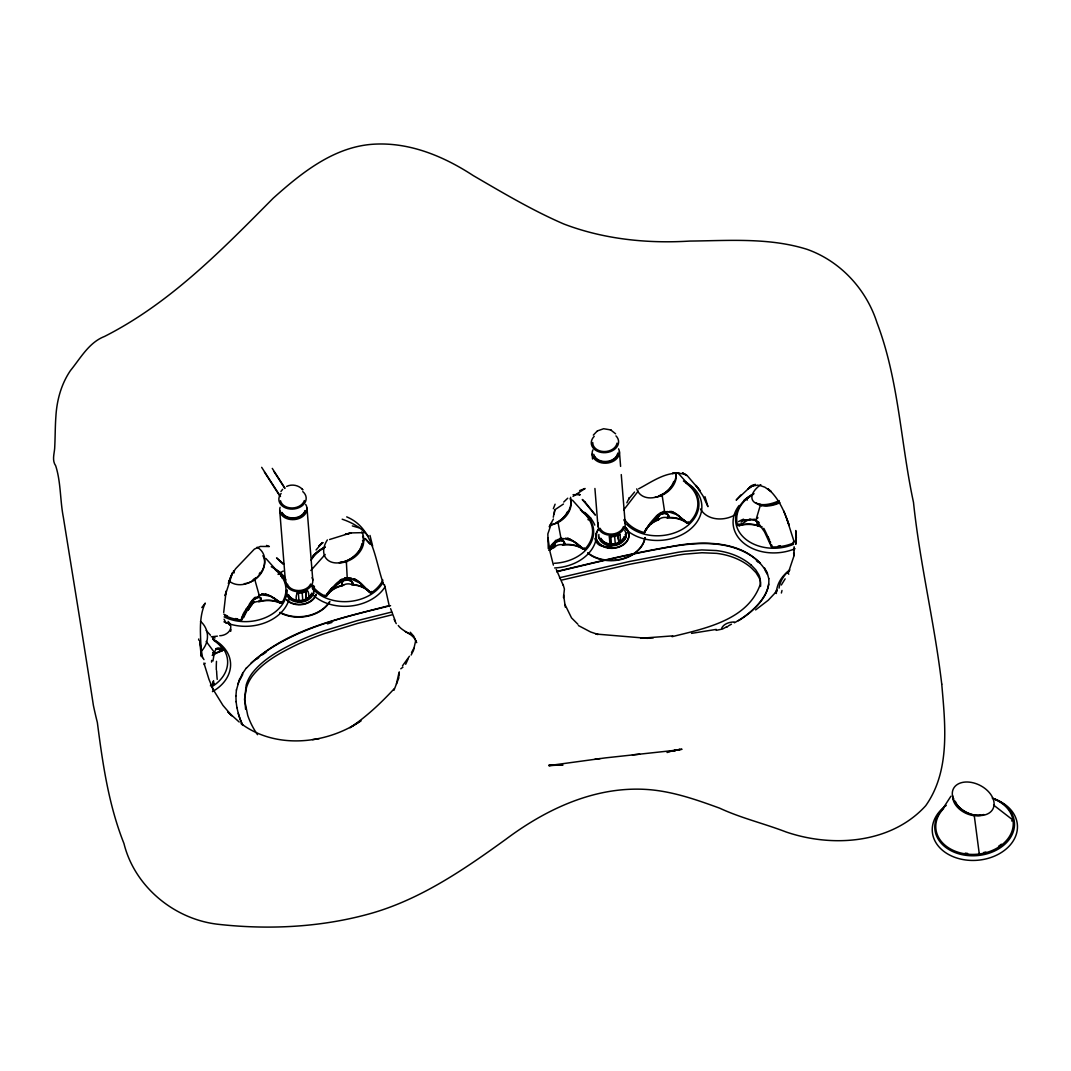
<?xml version="1.0" encoding="UTF-8"?>
<svg xmlns="http://www.w3.org/2000/svg" width="1071" height="1071" viewBox="0 0 1071 1071"><rect width="100%" height="100%" fill="white"/><g stroke="black" fill="none" stroke-linecap="round" stroke-linejoin="round"><path stroke-width="1.5" d="M768.764 578.487C770.022 592.009 760.397 603.334 750.918 611.728A94.73 71.275 -4.6 0 1 738.414 620.752M668.117 511.724A10.442 7.51 -13.7 0 0 664.663 511.978L662.025 494.507L662.333 496.596M564.738 543.466L563.681 541.39L560.923 540.694A2.597 1.017 -18.5 0 0 559.946 540.855A2.53 1.004 -18.6 0 0 559.129 541.123L558.393 541.484M668.866 516.342L667.541 514.308L664.756 513.531A2.597 1.044 -14.7 0 0 663.752 513.652A2.53 1.017 -14.8 0 0 662.922 513.893L662.186 514.2M223.692 612.505L226.128 591.058L225.124 595.663L232.554 572.69L229.502 580.027M211.536 662.119L211.643 660.365M399.001 676.203L399.269 671.865M796.048 540.801L796.329 536.892L795.78 544.309L795.753 530.533L796.315 535.473L795.713 532.608M235.928 695.882L236.437 689.764M212.928 660.994L214.361 652.868L212.821 653.096M668.853 516.115L667.769 514.107L664.877 513.183A2.758 1.111 -14.7 0 0 663.659 513.317A2.611 1.058 -14.9 0 0 662.829 513.545L662.079 513.866M410.247 632.238L413.767 636.228L415.709 640.605L413.486 650.405L411.13 655.05M339.186 581.526L346.937 577.912L344.112 578.568M554.149 514.067L554.845 509.783L563.453 504.026M398.907 673.083L396.444 683.954M564.712 543.117L563.721 541.096L561.017 540.333M563.466 597.618L564.417 589.037L563.105 584.538M230.68 631.355L231.028 629.467M553.279 517.199L554.845 509.783M236.45 690.045L239.757 678.425M768.737 584.097C766.863 595.235 759.098 604.178 750.891 611.447A94.73 71.275 -4.6 0 1 734.371 622.787M794.12 555.447L788.403 572.476M794.133 546.772L794.08 554.135M793.598 550.574L794.24 548.178M793.852 542.823A38.877 29.292 -4.5 0 1 771.495 546.933L771.682 546.25M761.454 505.873L761.749 504.91L760.37 505.164L755.738 520.72A10.442 5.248 54.8 0 1 758.188 522.795L764.533 531.885L771.495 546.933M757.572 518.418L757.866 517.454M398.907 677.648L393.967 690.273M628.249 530.855L624.38 538.057M610.738 535.848L609.345 536.678L610.671 536.745A13.695 10.308 -4.6 0 0 618.864 534.965L620.042 534.309L620.725 542.743M298.247 592.276C295.542 593.695 295.101 602.277 298.849 601.607A13.695 10.308 -4.6 0 0 307.069 599.854C310.121 599.291 308.743 588.635 306.467 591.393A13.695 10.308 -4.6 0 1 298.166 593.173L296.761 593.08M228.31 583.441L231.256 575.381L235.633 568.741L254.376 549.102L260.347 546.424L269.343 546.518L266.518 545.434M237.722 684.302L242.662 673.003M224.682 615.437A38.864 29.185 -4.1 0 0 241.564 620.029L249.663 603.629M261.07 599.559L260.695 597.672L258.459 597.096M261.15 599.907L260.748 597.966L258.272 597.484A2.597 0.924 -29.1 0 0 257.375 597.779A2.53 0.91 -29.2 0 0 256.612 598.154L255.915 598.609M553.346 508.712L555.099 504.2M241.564 620.042L242.635 617.378M242.274 617.351L241.497 619.359A25.316 19.05 -4.6 0 1 241.765 617.284M242.541 616.682L243.104 615.33M382.869 580.04A38.877 29.252 -4.4 0 1 370.861 593.013L360.097 583.133L350.766 578.782A10.442 7.537 0.6 0 0 347.258 578.594L346.321 560.936L346.455 563.051M551.605 522.929L547.843 533.934L548.272 548.633M405.695 664.248L408.078 658.96M626.843 502.794L629.36 497.747L628.731 499.006L634.581 492.044M553.426 519.02L549.169 526.745M624.406 519.288A38.864 29.212 -4.1 0 0 644.247 532.595L651.315 521.724L656.643 515.687M239.864 679.831L242.769 674.409M411.532 652.587L413.848 648.316M644.247 532.608L646.603 528.257M241.845 619.453A24.968 18.796 -4.6 0 1 251.337 605.155L251.993 604.111A7.537 5.676 -4.6 0 1 258.178 601.514L259.664 601.607A24.968 18.796 -4.6 0 1 280.267 603.107L274.939 598.582L268.259 594.954M645.559 530.091L644.568 531.926A25.316 19.05 -4.6 0 1 658.478 519.489M781.348 584.994L785.15 578.835M409.457 656.228L402.455 665.881M943.457 807.708L950.914 796.208M280.937 491.482L282.65 489.3M311.982 585.328A38.864 29.252 -4 0 0 325.745 596.346L327.244 594.137M593.334 435.094L597.27 431.024M328.596 592.357L326.334 595.73A25.316 19.05 -4.6 0 1 342.774 585.181M249.985 603.174L252.006 600.496M316.065 549.972L322.465 542.555L318.957 545.889L323.107 542.649M242.689 673.284L246.45 667.782M548.914 548.191L551.659 544.764M201.803 607.578L205.257 603.107C197.747 618.971 201.201 637.74 201.147 654.783M562.114 544.617L563.52 544.938A24.968 18.796 -4.6 0 1 583.24 549.276L577.269 543.64L570.093 539.182M623.67 509.97L638.196 491.147M624.487 539.463L626.294 537.173M260.333 595.034L258.633 596.56A8.247 6.198 -4.6 0 1 255.902 597.712L254.349 597.993L255.353 597.176M394.289 688.64C380.995 703.018 366.349 716.834 349.989 727.704L360.981 720.796C326.401 744.372 275.716 749.58 241.042 723.581M644.903 532.086A24.968 18.796 -4.6 0 1 658.625 519.81L659.602 518.913A7.537 5.676 -4.6 0 1 666.363 517.507L667.755 517.869A24.968 18.796 -4.6 0 1 687.02 523.143L675.881 513.571M777.037 590.871L768.322 600.175L755.617 609.908M252.381 600.055L254.001 598.354M310.831 570.522L325.169 554.47M332.546 587.39L332.211 587.765A91.222 79.535 38 0 0 326.963 593.936M740.851 494.976L736.179 500.13L750.932 486.274L747.812 489.327L752.431 485.243L749.124 488.095L755.283 484.306M252.154 601.139L259.048 595.824M246.464 668.063C283.132 629.949 338.048 618.931 387.367 606.079M552.02 544.363L552.77 543.586M563.734 502.045L567.737 498.202M553.158 543.198L553.961 542.435M251.042 663.069C289.759 629.186 341.89 617.699 390.54 605.65M344.045 584.793A7.537 5.676 -4.6 0 1 350.953 584.257L352.239 584.806A24.968 18.796 -4.6 0 1 369.83 592.558L360.74 583.079M553.399 543.466L561.137 539.101L557.884 521.751L558.071 522.795M563.346 538.539L561.324 539.824A8.247 6.198 -4.6 0 1 558.393 540.601L555.354 540.427M657.059 515.312L659.294 513.585M787.881 572.57L788.765 574.243M554.39 542.06L556.706 540.306M762.07 526.798A7.537 5.676 -4.6 0 0 761.441 526.678L759.955 526.597A24.968 18.796 -4.6 0 0 739.258 525.7L737.651 525.406L739.177 524.201M656.791 515.968L664.663 511.965L664.462 511.282M256.397 659.415L258.74 657.607M667.287 511.51L665.171 512.688A8.247 6.198 -4.6 0 1 662.186 513.317L660.097 513.237M741.467 523.532L739.151 525.366A25.316 19.05 -4.6 0 1 760.129 526.263M400.782 668.799L402.937 667.193M573.025 496.422L585.087 488.51L579.652 490.558M753.382 494.159L746.393 499.153A38.864 29.359 -4.2 0 0 737.665 525.406M212.594 655.479A24.968 18.796 -4.6 0 1 221.804 651.114C225.071 649.575 218.859 646.884 216.864 648.437M255.728 598.301L256.438 597.846A2.611 0.937 -29.2 0 1 258.272 597.123M339.561 580.589L340.458 579.987M262.248 654.876L266.05 652.293M597.471 430.89L603.629 428.735L610.537 429.873M736.647 513.745C726.098 521.39 707.449 521.296 700.461 508.939M638.624 488.845C653.069 481.254 669.911 468.442 686.752 475.122L682.441 472.847L687.595 476.073L699.939 490.545L696.003 485.417L702.991 495.913L707.944 506.65L704.946 496.663M253.238 580.509L254.778 579.545L254.376 578.889L254.644 579.893M307.564 590.777L305.784 590.67L306.467 599.091L308.247 599.198M1011.6 820.935L1012.979 820.105A38.864 29.238 -5.2 0 0 993.165 798.752M340.939 579.692L342.425 578.889M660.272 512.955L661.302 512.407M350.953 578.447L348.597 579.344A8.247 6.198 -4.6 0 1 345.545 579.585C336.696 579.09 331.541 589.733 326.642 595.931L325.745 596.36M619.212 542.154C611.889 547.268 597.484 550.133 594.914 538.472M728.441 625.825L731.439 624.206M727.249 626.468L722.497 629.025L716.218 630.35M557.71 539.69L558.767 539.168M558.259 541.15L559.008 540.801A2.611 1.044 -18.6 0 1 559.838 540.507A2.758 1.084 -18.4 0 1 561.017 540.346M344.019 584.766L342.867 585.529A24.968 18.796 -4.6 0 0 326.642 595.931A37.204 27.993 -4.6 0 1 324.874 595.088M753.997 484.935L751.414 486.207L758.161 485.056M286.653 486.421C292.035 483.757 299.05 485.243 302.892 489.862L302.29 489.206M619.948 534.362C614.393 533.773 621.113 543.921 619.547 543.399A13.695 10.308 -4.6 0 1 611.34 545.179L610.015 545.099L609.359 536.665M557.991 522.461L556.344 523.21A20.215 15.289 -37.4 0 1 551.03 524.884M660.365 495.886L662.025 495.217M662.373 511.925L664.06 511.376L664.248 512.058M362.507 540.735L363.645 540.306A20.202 14.231 -33.8 0 0 362.6 536.303M345.558 580.469L346.294 580.241A2.53 1.044 -4.4 0 1 347.124 580.121A2.597 1.071 -4.3 0 1 348.155 580.134L351.301 581.312L353.015 583.561A11.085 3.066 3.3 0 1 351.636 584.672M345.491 580.107L346.241 579.893A2.611 1.084 -4.4 0 1 347.098 579.759A2.758 1.125 -4.3 0 1 348.343 579.813L351.435 581.031L353.069 583.2A10.817 2.985 3.5 0 1 351.663 584.311M329.547 539.53L351.127 532.822L345.277 534.282L352.386 532.876L364.609 532.622M559.865 538.726L560.709 539.208M327.485 623.871L331.983 622.412M559.745 538.378L560.428 538.539M755.738 520.72L756.969 520.345M344.581 578.045L345.719 577.751M344.353 562.088L346.027 561.646M667.032 752.511L670.044 751.735M671.637 751.333L679.804 749.365L672.106 751.146L674.824 750.53M672.079 636.683C704.557 628.53 747.571 620.363 760.169 584.632A29.118 21.902 -4.6 0 0 758.897 574.886L755.765 569.839L750.985 564.859M559.517 577.751L629.641 561.445L678.304 552.221A209.862 157.906 -4.6 0 1 684.717 551.324L701.759 549.932L716.392 550.548A61.449 46.24 -4.6 0 1 750.918 564.899M562.114 580L629.868 564.256L678.532 555.032A209.862 157.906 -4.6 0 1 684.945 554.122L701.987 552.743L716.619 553.359A61.449 46.24 -4.6 0 1 751.146 567.71L755.992 572.637L759.111 577.697A29.118 21.902 -4.6 0 1 760.544 586.48M556.679 571.459C594.86 562.355 633.015 552.944 671.745 546.438C704.504 540.065 748.897 540.279 767.305 573.32M556.706 571.74C592.223 563.279 627.7 554.524 663.659 548.124C695.896 541.712 734.719 538.418 760.397 563.199M391.611 612.063L357.165 620.658L323.87 630.886A247.682 186.354 -4.6 0 0 297.872 641.315C281.178 649.361 263.827 658.317 252.167 673.204A55.866 42.037 -4.6 0 0 246.223 684.905L244.536 699.698L247.722 715.348A122.937 92.508 -4.6 0 0 257.522 734.679M391.839 614.874L357.393 623.469L324.098 633.697A247.682 186.354 -4.6 0 0 298.099 644.126C281.405 652.172 264.055 661.128 252.395 676.015A55.866 42.037 -4.6 0 0 246.45 687.716L244.71 698.265L245.594 709.297M219.742 635.719C227.347 635.692 234.977 628.101 228.11 621.408M674.85 472.94L672.267 473.449L678.76 472.686M677.26 749.954L674.703 750.45L682.013 749.245L669.295 751.307M691.531 633.376L716.258 629.4M212.915 652.775L214.468 652.534A10.442 2.905 -83.5 0 1 215.458 650.284C216.088 645.318 224.334 652.922 220.171 649.95M676.671 750.142L605.343 757.893L548.861 765.591L561.204 765.002L548.713 765.39L553.921 765.256M217.413 636.147L211.215 636.803M312.558 739.633L319.225 738.669M594.833 759.326L600.162 758.576M573.065 494.682L580.013 494.695L577.443 493.878L579.96 494.815M653.256 637.888L640.619 638.276L672.762 635.879M346.83 578.621L347.339 577.871A9.023 6.694 0.5 0 1 350.083 577.992L351.649 578.313M261.632 593.99L267.081 594.552M261.726 594.325L265.421 594.485M639.668 754.185L632.439 754.854M647.607 638.356L595.971 634.045L598.1 634.487L590.616 631.984L578.38 625.531M212.594 638.115L215.097 637.901M749.727 519.1L755.43 520.519L756.26 519.917M555.956 765.189L562.811 765.069M558.326 765.109L562.596 765.069M610.042 545.099L611.421 544.282L610.751 535.018A12.209 9.184 -4.6 0 0 618.021 533.438L618.743 542.475M276.88 600.403L280.267 603.107L281.727 603.134A38.877 29.238 -4.4 0 0 275.354 569.933M668.117 511.71L677.033 514.656L688.251 523.438A38.877 29.252 -4.4 0 0 696.819 497.158A38.864 29.212 -4.3 0 0 685.788 483.021M297.43 601.514L298.929 600.711L298.274 591.446A12.209 9.184 -4.6 0 0 305.543 589.893L306.266 598.93M952.829 798.404L953.699 798.551M565.515 538.178L567.884 538.713M579.759 546.143L584.538 549.503A38.877 29.252 -4.4 0 0 590.924 522.956A38.864 29.198 -4.4 0 0 581.593 511.336M213.49 680.647L213.879 683.593L212.848 683.365L212.634 681.906M683.526 519.863L688.251 523.438M669.71 511.349L671.597 511.898M754.613 519.248L747.933 520.011L739.258 525.7A37.204 27.993 -4.6 0 1 738.843 524.134M352.346 525.915L358.665 527.735M567.469 538.231L569.263 538.833M757.88 522.327L758.79 522.742M671.196 511.389L673.003 512.085M759.58 485.377L764.828 487.171L771.187 491.643L767.907 488.724C778.938 498.296 784.735 512.139 789.3 525.674L783.811 511.054M342.185 519.207C352.225 522.554 361.931 528.097 368.585 536.477M353.135 578.809L354.541 579.424M758.295 522.099L758.844 522.353A8.247 6.198 -4.6 0 1 758.536 522.046M759.205 504.695L760.37 505.164M280.629 576.024L284.096 577.456M281.901 577.912L284.203 578.862M366.389 588.849L370.861 593.013M610.765 429.98L615.597 433.782M610.309 429.766L611.005 430.087M354.193 578.862L355.13 579.304M405.387 631.703L409.658 633.791M673.846 512.474L675.078 513.116M346.709 516.878C374.221 528.351 374.743 560.669 383.779 584.779M356.429 580.027L357.259 580.536M358.062 581.071L359.254 581.914M359.628 582.209L360.378 582.785M993.567 805.057L1012.979 820.105A38.824 29.238 -5 0 1 979.296 854.002A38.864 29.265 -4.9 0 1 940.9 840.936A38.864 29.265 -4.9 0 1 943.712 808.471M281.727 603.134L270.95 596.239L262.542 594.847A10.442 7.109 -33 0 0 259.329 595.717L258.713 595.128A9.023 6.332 -34 0 1 259.236 594.941M283.721 563.908L276.572 557.911L283.105 564.149M239.181 722.015L227.842 711.773L231.898 715.816L222.942 705.374L213.33 689.791M756.407 560.695L758.455 562.503M584.538 549.503L573.373 541.216L564.537 538.686A10.442 7.443 -18.8 0 0 561.137 539.101M203.972 659.602L202.995 658.022M577.885 624.232L571.512 617.873L564.966 604.513M206.194 630.524L210.505 635.25M398.251 625.504C402.964 632.077 412.911 633.242 416.017 641.248M369.696 543.599L365.104 538.512L370.472 544.47M677.903 472.833L687.274 483.289M572.436 500.144L581.74 510.519M265.889 558.486L275.22 568.915A42.666 32.103 -4.6 0 1 285.207 578.032M747.223 500.13L746.393 499.153A38.824 29.278 -4.2 0 1 753.502 494.133M974.195 815.071L979.296 854.029L979.135 853.333M206.168 641.409L214.468 652.534M272.262 468.388L284.819 487.881M274.109 471.749L284.859 488.443M261.672 467.331L280.508 496.556M264.417 472.07L279.665 495.726M228.217 622.813L229.676 625.169M556.251 569.451L563.306 585.476M224.053 619.252L226.262 623.282M764.44 567.817L767.291 573.039L768.777 578.768M765.256 570.535L767.398 574.444M394.115 619.426L396.257 623.643M415.709 640.605L416.713 642.64M210.599 684.034L213.718 690.741L208.965 679.335L203.918 663.043M395.386 621.207L390.62 608.676M768.242 536.866L768.576 537.642M769.246 539.195L769.58 539.985M769.888 541.618L770.518 543.158M770.223 541.538L770.531 542.314M771.133 544.67L771.709 546.156M786.636 518.324L793.906 541.083M771.455 544.617L771.749 545.353M370.004 535.46L372.641 546.063M254.778 579.545L259.329 595.717M553.399 565.113L550.012 551.739L548.004 538.084M389.389 606.534L384.556 584.846M793.598 553.051L794.187 555.541M236.905 707.449L238.324 713.661A133.674 100.58 -4.6 0 0 242.702 725.348M202.593 657.634L199.701 640.846L201.321 656.684M565.287 607.123L563.627 594.941M236.089 701.518L236.919 707.73M201.201 655.358L200.933 652.547L201.214 655.706M619.426 451.667L620.604 466.394M621.26 474.587L625.223 523.692M614.526 534.657L615.249 543.693M592.143 454.104L592.544 459.017M594.914 488.483L597.939 526.129M307.002 508.149L312.799 580.174M302.035 591.098L302.772 600.135M279.718 510.479L285.515 582.504M235.915 695.601L236.102 701.8M980.434 815.044A18.595 12.624 27.1 0 1 955.265 801.242M1001.372 844.189A37.204 27.993 -4.6 0 1 998.587 846.264M985.775 852.021A37.204 27.993 -4.6 0 1 983.553 852.57M967.622 853.44A37.204 27.993 -4.6 0 1 965.252 853.118M983.767 814.509A20.175 13.749 23.5 0 1 974.664 815.58M974.704 815.767A20.202 13.99 24 0 1 952.735 795.82M992.241 798.069A39.922 30.042 -4.6 0 1 1009.11 839.584A39.922 30.042 -4.6 0 1 952.293 851.351A39.922 30.042 -4.6 0 1 943.23 808.23M993.66 798.765A42.666 32.103 -4.6 0 1 1010.408 844.751A42.666 32.103 -4.6 0 1 947.085 853.614A42.666 32.103 -4.6 0 1 946.282 805.405M617.82 453.073A12.209 9.184 -4.6 0 1 605.985 461.494A12.209 9.184 -4.6 0 1 593.722 454.278M645.09 537.923A32.947 24.794 -4.6 0 1 622.157 559.236A32.947 24.794 -4.6 0 1 587.899 553.225M588.26 519.863A32.947 24.794 -4.6 0 1 590.563 518.083M624.835 527.106A16.587 12.491 -4.6 0 1 624.273 544.202A16.587 12.491 -4.6 0 1 601.648 545.701A16.587 12.491 -4.6 0 1 599.211 528.806M645.05 537.508A32.947 24.794 -4.6 0 1 622.117 558.821A32.947 24.794 -4.6 0 1 587.859 552.81M588.233 519.448A32.947 24.794 -4.6 0 1 590.536 517.668M624.795 526.691A16.587 12.491 -4.6 0 1 624.246 543.787A16.587 12.491 -4.6 0 1 601.621 545.286A16.587 12.491 -4.6 0 1 599.184 528.391M599.117 538.499A13.762 10.349 -4.6 0 1 599.372 537.441M625.116 534.442A13.762 10.349 -4.6 0 1 626.281 537.133M624.219 536.625A12.209 9.184 -4.6 0 1 612.92 544.028A12.209 9.184 -4.6 0 1 600.844 538.218M615.972 435.884A13.695 10.308 -4.6 0 1 613.978 449.78A13.695 10.308 -4.6 0 1 595.543 450.181A13.695 10.308 -4.6 0 1 594.204 436.352M617.03 443.126A12.209 9.184 -4.6 0 1 603.977 451.56A12.209 9.184 -4.6 0 1 592.758 442.524M617.646 454.586A12.209 9.184 -4.6 0 1 606.561 462.029A12.209 9.184 -4.6 0 1 594.378 456.514M618.583 448.816A13.695 10.308 -4.6 0 1 605.945 463.194A13.695 10.308 -4.6 0 1 592.879 449.927M623.898 519.997A13.695 10.308 -4.6 0 1 613.054 535.112A13.695 10.308 -4.6 0 1 598.274 522.996M623.442 526.611A12.209 9.184 -4.6 0 1 612.157 534.081A12.209 9.184 -4.6 0 1 600.041 528.271M618.074 534.054A12.209 9.184 -4.6 0 1 610.805 535.634M624.286 537.147A12.209 9.184 -4.6 0 1 613.014 544.604A12.209 9.184 -4.6 0 1 600.885 538.793M624.741 530.52A13.695 10.308 -4.6 0 1 614.54 545.554A13.695 10.308 -4.6 0 1 598.89 534.483M305.168 510.492A12.209 9.184 -4.6 0 1 294.016 517.895A12.209 9.184 -4.6 0 1 281.887 512.326M329.734 601.929A32.947 24.794 -4.6 0 1 280.133 612.746M278.273 574.417A32.947 24.794 -4.6 0 1 280.736 572.851M316.146 594.673A16.587 12.491 -4.6 0 1 303.24 604.432A16.587 12.491 -4.6 0 1 286.613 600.081M285.89 586.265A16.587 12.491 -4.6 0 1 286.841 585.181M329.707 601.514A32.947 24.794 -4.6 0 1 280.093 612.331M278.246 574.002A32.947 24.794 -4.6 0 1 283.266 571.071M316.106 594.244A16.587 12.491 -4.6 0 1 303.2 604.017A16.587 12.491 -4.6 0 1 286.586 599.666M285.863 585.837A16.587 12.491 -4.6 0 1 286.814 584.766M313.589 592.665A13.762 10.349 -4.6 0 1 313.87 593.615M311.781 593.106A12.209 9.184 -4.6 0 1 300.429 600.456A12.209 9.184 -4.6 0 1 288.394 594.606M302.772 491.602A13.695 10.308 -4.6 0 1 302.424 505.552A13.695 10.308 -4.6 0 1 284.002 507.159A13.695 10.308 -4.6 0 1 281.111 493.49M304.365 500.545A12.209 9.184 -4.6 0 1 292.075 507.989A12.209 9.184 -4.6 0 1 280.495 500.719M305.208 511.068A12.209 9.184 -4.6 0 1 294.07 518.471A12.209 9.184 -4.6 0 1 281.927 512.902M305.704 504.454A13.695 10.308 -4.6 0 1 294.766 519.529A13.695 10.308 -4.6 0 1 280.08 507.346M312.13 577.617A13.695 10.308 -4.6 0 1 299.693 591.634A13.695 10.308 -4.6 0 1 285.89 579.304M310.644 584.016A12.209 9.184 -4.6 0 1 298.501 590.549A12.209 9.184 -4.6 0 1 287.296 583.869M305.596 590.509A12.209 9.184 -4.6 0 1 298.314 592.062M311.848 593.615A12.209 9.184 -4.6 0 1 300.148 601.059A12.209 9.184 -4.6 0 1 288.233 594.646M311.929 586.399A13.695 10.308 -4.6 0 1 301.861 602.022A13.695 10.308 -4.6 0 1 286.72 589.893M242.675 725.067A133.674 100.58 -4.6 0 1 238.298 713.38M721.787 627.954A22.196 13.776 23.6 0 1 734.211 621.97M726.272 627.298A20.202 12.919 20.9 0 1 727.664 626.642M342.613 582.263A9.746 3.896 -4.9 0 1 344.286 580.201M341.863 584.431A16.801 5.101 -14.5 0 1 342.251 582.356M342.385 585.703A11.085 3.173 -18.2 0 1 342.278 584.324M361.904 543.573A18.595 12.892 -37 0 1 340.096 562.181M361.717 531.979A22.196 15.382 -37 0 1 355.103 555.273A22.196 15.382 -37 0 1 329.44 561.204A22.196 15.382 -37 0 1 327.351 539.931M371.463 591.46A37.204 27.993 -4.6 0 1 369.83 592.558M314.499 586.881A37.204 27.993 -4.6 0 1 313.415 585.435M363.631 540.32A20.202 14.258 -33.8 0 1 346.04 561.699M354.876 579.143A55.987 40.792 1.1 0 1 366.095 588.983M344.353 562.208A20.215 14.151 -35.3 0 1 339.132 562.797M333.349 587.966A45.825 38.034 11.5 0 1 340.083 582.463M311.112 560.2A38.824 29.185 -4.2 0 1 323.455 548.232M382.923 582.557A39.922 30.042 -4.6 0 1 348.798 601.514A39.922 30.042 -4.6 0 1 312.21 588.073M311.956 557.763A39.922 30.042 -4.6 0 1 325.062 546.946M385.011 586.921A42.666 32.103 -4.6 0 1 312.451 594.445M313.04 555.635A42.666 32.103 -4.6 0 1 325.022 547.241M352.265 584.445A25.316 19.05 -4.6 0 1 370.111 592.317M342.292 585.368A10.817 3.106 -18.5 0 1 342.158 583.99M333.295 588.166A50.886 42.479 9.9 0 1 340.672 581.714M328.502 592.303A93.565 82.025 36.7 0 1 332.305 587.524M341.756 584.083A16.627 5.02 -14.9 0 1 342.158 582.008M342.345 581.928A11.486 4.19 -7.4 0 1 343.47 580.616M344.166 580.656A5.69 2.276 -4.9 0 1 345.331 580.04M757.853 523.411A9.746 2.142 38.5 0 1 757.398 521.965A5.69 1.258 38.5 0 1 757.599 521.858M758.79 525.044A16.801 3.481 27.5 0 1 757.224 522.969M758.576 526.249A11.085 2.463 23.9 0 1 757.063 524.402M779.46 501.991A18.595 9.572 -23.2 0 1 759.687 504.106M779.246 500.585A22.196 11.42 -23.2 0 1 754.078 502.045A22.196 11.42 -23.2 0 1 760.798 484.654M795.017 541.297A37.204 27.993 -4.6 0 1 793.089 542.207M780.384 545.755A37.204 27.993 -4.6 0 1 778.189 545.996M779.956 502.714A20.202 11.018 -21.7 0 1 760.316 505.204M763.784 528.338A55.987 28.462 55.5 0 1 769.406 540.815M759.111 504.762A20.215 10.75 -22.3 0 1 756.313 502.674M744.05 520.586A45.825 26.467 67.8 0 1 749.914 519.85M738.562 521.617A91.222 50.846 85.3 0 1 743.555 519.181M793.557 544.309A39.922 30.042 -4.6 0 1 740.864 534.295A39.922 30.042 -4.6 0 1 753.971 493.557M795.017 548.713A42.666 32.103 -4.6 0 1 744.532 543.76A42.666 32.103 -4.6 0 1 739.11 505.499M743.716 500.585A42.666 32.103 -4.6 0 1 751.561 495.07M758.777 525.941A10.817 2.437 23.6 0 1 757.224 524.08M744.8 520.546A50.886 30.015 67.1 0 1 750.45 519.489M741.078 522.086A93.565 53.135 84.8 0 1 744.773 519.957M758.924 524.696A16.627 3.467 27.2 0 1 757.358 522.635M757.572 522.809A11.486 2.383 35.4 0 1 757.344 521.898M252.234 601.701A9.746 3.347 -29.4 0 1 254.47 598.702M250.721 604.486A16.801 3.481 -36.7 0 1 251.846 602.049M251.484 605.035A11.085 1.941 -39.9 0 1 252.395 603.375M260.641 600.028A11.085 2.878 -19.4 0 1 258.78 601.688M260.24 572.383A18.595 14.833 -40.4 0 1 259.236 573.909M255.674 577.831A18.595 14.833 -40.4 0 1 253.01 579.839M234.214 572.824A12.972 10.335 -40.4 0 1 233.465 570.977M257.067 547.254A22.196 17.685 -40.4 0 1 259.048 575.247A22.196 17.685 -40.4 0 1 228.819 580.777M281.178 601.621A37.204 27.993 -4.6 0 1 280.267 603.107M237.642 618.958A37.204 27.993 -4.6 0 1 235.54 618.556M227.507 615.999A37.204 27.993 -4.6 0 1 223.839 614.165M262.917 555.675A20.202 16.145 -36.3 0 1 254.818 579.598M265.688 594.124A55.987 38.623 -32.9 0 1 276.586 600.644M253.278 580.602A20.215 16.132 -38.1 0 1 244.282 583.722M248.472 609.68A45.825 37.445 -29.9 0 1 253.827 602.21M243.612 617.713A91.222 83.243 -10.6 0 1 247.495 610.015M287.028 590.121A39.922 30.042 -4.6 0 1 265.501 617.606A39.922 30.042 -4.6 0 1 224.147 616.896M271.258 566.733A39.922 30.042 -4.6 0 1 286.238 584.217M289.585 597.002A42.666 32.103 -4.6 0 1 223.959 621.809M245.741 609.426A25.316 19.05 -4.6 0 1 251.109 604.861A10.817 1.888 -40.2 0 1 252.14 603.093M259.557 601.259A25.316 19.05 -4.6 0 1 280.441 602.786M260.561 599.68A10.817 2.825 -19.2 0 1 258.673 601.34M248.164 610.095A50.886 41.595 -31.7 0 1 253.894 601.527M243.773 615.557A93.565 85.439 -12.7 0 1 246.25 610.323M250.494 604.205A16.627 3.4 -37 0 1 251.618 601.768M251.953 601.433A11.486 3.441 -31.1 0 1 253.425 599.546M254.349 599.291A5.69 1.955 -29.4 0 1 255.567 598.261M787.439 572.958A38.864 29.399 -4.7 0 1 788.805 571.579M781.991 590.482A45.825 2.731 -74.4 0 1 781.375 593.013M776.81 589.639A91.222 5.382 -59.9 0 1 775.417 592.437M779.059 588.126A39.922 30.042 -4.6 0 1 789.889 570.013M776.328 593.508A42.666 32.103 -4.6 0 1 789.14 570.428M204.226 664.622A7.537 5.676 -4.6 0 1 205.19 663.284M198.764 638.972A12.972 12.183 -22 0 1 198.617 640.07M200.491 621.314A22.196 20.844 -22 0 1 201.549 650.981M220.88 649.695A37.204 27.993 -4.6 0 1 221.804 651.114M213.865 683.593A38.864 29.078 -4.4 0 1 210.385 685.828M214.093 640.645A38.864 29.078 -4.4 0 1 223.344 650.097M215.833 648.651A55.987 16.212 -83.8 0 1 220.091 650.405M216.315 669.924A45.825 21.393 -86.7 0 1 216.489 661.329M217.212 679.375A91.222 61.288 -84.3 0 1 216.61 670.821M213.022 639.387A39.922 30.042 -4.6 0 1 212.861 686.069M212.701 639.106A42.666 32.103 -4.6 0 1 212.446 691.625M212.219 655.318A25.316 19.05 -4.6 0 1 221.684 650.78M658.879 516.476A9.746 3.789 -15.2 0 1 660.847 514.067M657.795 518.859A16.801 4.632 -24 0 1 658.545 516.637M658.357 519.944A11.085 2.798 -27.5 0 1 658.652 518.511M668.639 516.476A11.085 3.133 -6.1 0 1 667.059 517.815M673.739 481.481A18.595 13.709 -38.9 0 1 659 495.779M676.27 473.984A22.196 16.36 -38.9 0 1 658.504 496.342A22.196 16.36 -38.9 0 1 636.736 488.885M688.372 521.858A37.204 27.993 -4.6 0 1 687.02 523.143M676.029 473.288A20.202 15.061 -35.3 0 1 662.039 495.271M671.905 511.59A55.987 40.685 -13.4 0 1 683.231 520.037M660.379 495.993A20.215 14.994 -36.9 0 1 655.05 497.305M651.69 523.384A45.825 38.409 -5.8 0 1 657.982 516.985M645.786 530.292A91.222 82.213 20 0 1 650.539 523.411M683.418 481.026A39.922 30.042 -4.6 0 1 686.524 526.517A39.922 30.042 -4.6 0 1 626.321 524M685.306 481.937A42.666 32.103 -4.6 0 1 689.135 530.158A42.666 32.103 -4.6 0 1 625.116 528.699M667.742 517.521A25.316 19.05 -4.6 0 1 687.261 522.862M668.639 516.115A10.817 3.052 -5.9 0 1 667.019 517.454M658.196 519.622A10.817 2.731 -27.8 0 1 658.478 518.19M651.503 523.679A50.886 42.8 -7.6 0 1 657.567 516.958M646.804 528.364A93.565 84.609 18.3 0 1 650.271 523.09M657.634 518.538A16.627 4.552 -24.3 0 1 658.397 516.316M658.611 516.168A11.486 4.03 -17.4 0 1 659.91 514.642M660.7 514.589A5.69 2.222 -15.3 0 1 661.918 513.812M554.979 543.948A9.746 3.708 -18.9 0 1 557.027 541.404M553.774 546.411A16.801 4.391 -27.3 0 1 554.644 544.148M554.363 547.415A11.085 2.611 -30.7 0 1 554.818 545.942M549.128 550.387A24.968 18.796 -4.6 0 1 554.537 547.308L555.434 546.371A7.537 5.676 -4.6 0 1 562.101 544.657M564.43 543.492A11.085 3.106 -9.5 0 1 562.77 544.911M567.63 511.483A18.595 14.003 -39.4 0 1 556.425 522.514M570.548 497.292A22.196 16.708 -39.4 0 1 549.878 525.259M560.816 538.432A9.023 6.613 -19.5 0 1 561.9 538.204M584.485 547.924A37.204 27.993 -4.6 0 1 583.24 549.276M570.093 498.577A20.202 15.342 -35.7 0 1 558.004 522.514M568.192 538.392A55.987 40.363 -18.5 0 1 579.451 546.33M550.226 549.142A45.825 38.328 -12.2 0 1 554.698 544.51M580.415 509.916A39.922 30.042 -4.6 0 1 591.125 542.475A39.922 30.042 -4.6 0 1 554.39 563.279M596.601 533.853A42.666 32.103 -4.6 0 1 554.644 567.951M584.538 512.353A42.666 32.103 -4.6 0 1 594.766 525.085M549.021 550.025A25.316 19.05 -4.6 0 1 554.376 546.986M563.48 544.59A25.316 19.05 -4.6 0 1 583.467 548.981M564.417 543.144A10.817 3.039 -9.3 0 1 562.73 544.55M554.189 547.107A10.817 2.544 -31 0 1 554.617 545.634M550.668 548.472A50.886 42.679 -14 0 1 553.131 545.661M553.6 546.103A16.627 4.311 -27.6 0 1 554.47 543.827M554.698 543.653A11.486 3.923 -20.9 0 1 556.063 542.033M556.88 541.939A5.69 2.169 -18.9 0 1 558.098 541.096M941.744 684.128C945.211 724.291 950.566 770.705 925.692 805.74C891.139 843.761 832.421 847.83 786.074 831.966C763.944 823.465 740.958 818.07 719.645 808.163C697.328 800.037 674.556 792.018 650.78 789.782C597.725 784.936 547.509 808.11 505.981 839.195C464.68 869.063 421.72 898.649 372.239 913.054C322.585 927.258 269.798 930.003 218.591 924.34C174.613 919.641 134.611 886.788 123.955 843.506C108.559 804.816 102.669 763.489 97.354 722.51A772.82 581.486 -4.6 0 1 93.378 705.347C83.779 642.6 73.43 580.027 63.376 517.413C60.016 500.344 60.98 482.218 55.692 465.791C51.515 459.874 54.755 452.832 54.768 446.312C55.25 436.486 55.143 426.646 55.866 416.833C56.763 400.487 61.181 384.154 70.472 370.526C80.539 358.169 88.933 342.492 104.516 336.455C170.369 303.053 221.898 249.891 273.225 198.189C301.741 172.632 334.527 146.245 374.448 144.157C410.139 142.242 443.983 156.46 473.248 175.59C502.821 192.793 532.3 210.371 563.774 223.986C603.616 239.221 647.379 243.733 689.751 241.069C728.842 240.68 769.125 237.414 806.999 249.315C840.36 261.096 866.305 289.224 877.002 322.759C898.93 380.312 900.617 442.711 913.496 502.379C919.855 563.359 934.608 623.242 941.744 684.128M585.248 502.245L582.276 499.488L595.396 515.097L585.248 502.245M957.193 805.124A22.196 15.061 27.1 0 0 992.857 809.074A22.196 15.061 27.1 0 0 969.55 782.151A22.196 15.061 27.1 0 0 957.193 805.124"/></g></svg>
